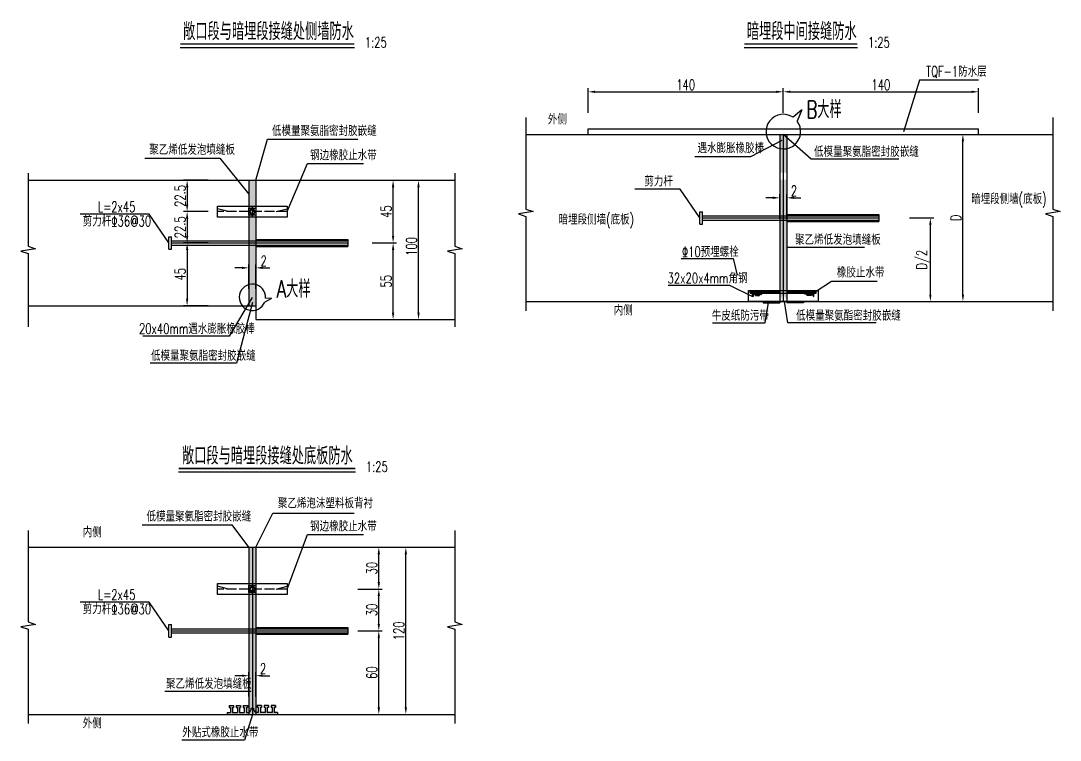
# Model space of a CAD drawing. Header units: millimetres. Extents: x 36 to 14378, y 10350 to 22564.
# Drawn here: x 13633 to 14378, y 22047 to 22564 of the extents above; entities that cross this region are included whole.
import ezdxf

# ---------------------------------------------------------------- set-up
doc = ezdxf.new("R2010")
doc.units = ezdxf.units.MM
doc.header["$LTSCALE"] = 0.3
doc.header["$MEASUREMENT"] = 0
doc.linetypes.add('ACAD_ISO04W100', pattern=[30, 24, -3, 0, -3])
for name, color, linetype in [('填充', 8, 'Continuous'), ('文字', 7, 'Continuous'), ('标注', 7, 'Continuous'), ('次轮廓线', 7, 'Continuous'), ('点划线', 6, 'ACAD_ISO04W100'), ('轮廓线', 1, 'Continuous')]:
    doc.layers.add(name, color=color, linetype=linetype)
doc.styles.get("Standard").update_dxf_attribs({"font": 'simplex1.shx', "width": 0.7, "bigfont": 'hztxt.shx'})
doc.dimstyles.new('25', dxfattribs={"dimscale": 2.5, "dimtxt": 3, "dimasz": 2, "dimexe": 1, "dimexo": 1, "dimgap": 0.5, "dimtad": 1, "dimdec": 1, "dimdsep": 46, "dimtxsty": 'Standard', "dimcen": 0.5, "dimadec": 0, "dimazin": 0, "dimtfac": 1, "dimtdec": 1, "dimtofl": 0, "dimtmove": 2, "dimatfit": 3, "dimfxl": 0, "dimtolj": 1, "dimtzin": 0, "dimarcsym": 0})

# ---------------------------------------------------------------- blocks, each defined once
blk = doc.blocks.new('钢边止水带')
at = {"layer": 'Defpoints', "color": 9}
blk.add_line((0, -4), (0, 4), dxfattribs=at)
at = {"layer": '点划线'}
blk.add_line((25, 0), (-25, 0), dxfattribs=at)
at = {"layer": '轮廓线'}
for points in [[(-25, -4), (-25, 4), (25, 4), (25, -4)], [(-2.5, 2.5), (2.5, 2.5), (2.5, -2.5), (-2.5, -2.5)]]:
    blk.add_lwpolyline(points, close=True, dxfattribs=at)
for radius in [2, 1.5]:
    blk.add_circle((0, 0), radius, dxfattribs=at)
blk = doc.blocks.new('*D3')
at = {"color": 0, "lineweight": -2}
for p, q in [((13884.56, 22404.21), (13902.06, 22404.21)), ((13899.56, 22354.21), (13899.56, 22399.21)), ((13884.56, 22349.21), (13902.06, 22349.21))]:
    blk.add_line(p, q, dxfattribs=at)
at = {"color": 0}
for points in [[(13898.73, 22399.21), (13900.39, 22399.21), (13899.56, 22404.21)], [(13898.73, 22354.21), (13900.39, 22354.21), (13899.56, 22349.21)]]:
    blk.add_solid(points, dxfattribs=at)
at = {"layer": 'Defpoints', "color": 0}
for p in [(13867.14, 22404.21), (13899.56, 22404.21), (13801.11, 22349.21)]:
    blk.add_point(p, dxfattribs=at)
at = {"color": 0, "insert": (13894.56, 22376.71), "char_height": 7.5, "attachment_point": 5, "rotation": 90}
blk.add_mtext('\\A1;55', dxfattribs=at)
blk = doc.blocks.new('*D4')
at = {"color": 0, "lineweight": -2}
for p, q in [((13884.56, 22449.21), (13902.06, 22449.21)), ((13899.56, 22409.21), (13899.56, 22444.21)), ((13884.56, 22404.21), (13902.06, 22404.21))]:
    blk.add_line(p, q, dxfattribs=at)
at = {"color": 0}
for points in [[(13898.73, 22444.21), (13900.39, 22444.21), (13899.56, 22449.21)], [(13898.73, 22409.21), (13900.39, 22409.21), (13899.56, 22404.21)]]:
    blk.add_solid(points, dxfattribs=at)
at = {"layer": 'Defpoints', "color": 0}
for p in [(13801.11, 22449.21), (13899.56, 22449.21), (13867.14, 22404.21)]:
    blk.add_point(p, dxfattribs=at)
at = {"color": 0, "insert": (13894.56, 22426.71), "char_height": 7.5, "attachment_point": 5, "rotation": 90}
blk.add_mtext('\\A1;45', dxfattribs=at)
blk = doc.blocks.new('*D5')
at = {"color": 0, "lineweight": -2}
for p, q in [((13902.8, 22449.21), (13920.3, 22449.21)), ((13917.8, 22354.21), (13917.8, 22444.21)), ((13902.8, 22349.21), (13920.3, 22349.21))]:
    blk.add_line(p, q, dxfattribs=at)
at = {"color": 0}
for points in [[(13916.97, 22444.21), (13918.63, 22444.21), (13917.8, 22449.21)], [(13916.97, 22354.21), (13918.63, 22354.21), (13917.8, 22349.21)]]:
    blk.add_solid(points, dxfattribs=at)
at = {"layer": 'Defpoints', "color": 0}
for p in [(13801.11, 22449.21), (13917.8, 22449.21), (13801.11, 22349.21)]:
    blk.add_point(p, dxfattribs=at)
at = {"color": 0, "insert": (13912.8, 22401.71), "char_height": 7.5, "attachment_point": 5, "rotation": 90}
blk.add_mtext('\\A1;100', dxfattribs=at)
blk = doc.blocks.new('*D6')
at = {"color": 0, "lineweight": -2}
for p, q in [((13766.85, 22449.21), (13749.35, 22449.21)), ((13751.85, 22444.21), (13751.85, 22431.71)), ((13766.85, 22426.71), (13749.35, 22426.71))]:
    blk.add_line(p, q, dxfattribs=at)
at = {"color": 0}
for points in [[(13751.02, 22444.21), (13752.68, 22444.21), (13751.85, 22449.21)], [(13751.02, 22431.71), (13752.68, 22431.71), (13751.85, 22426.71)]]:
    blk.add_solid(points, dxfattribs=at)
at = {"layer": 'Defpoints', "color": 0}
for p in [(13796.11, 22449.21), (13751.85, 22426.71), (13773.61, 22426.71)]:
    blk.add_point(p, dxfattribs=at)
at = {"color": 0, "insert": (13746.85, 22437.96), "char_height": 7.5, "attachment_point": 5, "rotation": 90}
blk.add_mtext('\\A1;22.5', dxfattribs=at)
blk = doc.blocks.new('*D7')
at = {"color": 0, "lineweight": -2}
for p, q in [((13766.85, 22426.71), (13749.35, 22426.71)), ((13751.85, 22421.71), (13751.85, 22409.21)), ((13766.85, 22404.21), (13749.35, 22404.21))]:
    blk.add_line(p, q, dxfattribs=at)
at = {"color": 0}
for points in [[(13751.02, 22421.71), (13752.68, 22421.71), (13751.85, 22426.71)], [(13751.02, 22409.21), (13752.68, 22409.21), (13751.85, 22404.21)]]:
    blk.add_solid(points, dxfattribs=at)
at = {"layer": 'Defpoints', "color": 0}
for p in [(13773.61, 22426.71), (13751.85, 22404.21), (13867.14, 22404.21)]:
    blk.add_point(p, dxfattribs=at)
at = {"color": 0, "insert": (13746.85, 22415.46), "char_height": 7.5, "attachment_point": 5, "rotation": 90}
blk.add_mtext('\\A1;22.5', dxfattribs=at)
blk = doc.blocks.new('*D8')
at = {"color": 0, "lineweight": -2}
for p, q in [((13766.85, 22404.21), (13749.35, 22404.21)), ((13751.85, 22399.21), (13751.85, 22364.21)), ((13766.85, 22359.21), (13749.35, 22359.21))]:
    blk.add_line(p, q, dxfattribs=at)
at = {"color": 0}
for points in [[(13751.02, 22399.21), (13752.68, 22399.21), (13751.85, 22404.21)], [(13751.02, 22364.21), (13752.68, 22364.21), (13751.85, 22359.21)]]:
    blk.add_solid(points, dxfattribs=at)
at = {"layer": 'Defpoints', "color": 0}
for p in [(13867.14, 22404.21), (13751.85, 22359.21), (13796.11, 22359.21)]:
    blk.add_point(p, dxfattribs=at)
at = {"color": 0, "insert": (13746.85, 22381.71), "char_height": 7.5, "attachment_point": 5, "rotation": 90}
blk.add_mtext('\\A1;45', dxfattribs=at)
blk = doc.blocks.new('外贴式橡胶止水带')
at = {"layer": '填充'}
blk.add_hatch(color=256, dxfattribs=at).paths.add_polyline_path([(14.25, -3), (10.75, -3), (10.75, 0.5), (11.5, 0.5), (11.5, 2), (8.5, 2), (8.5, 0.5), (9.25, 0.5), (9.25, -3), (5.75, -3), (5.75, 0.5), (6.5, 0.5), (6.5, 2), (3.5, 2), (3.5, 0.5), (4.25, 0.5), (4.25, -3), (2.68, -3, -0.331227), (0.75, 0), (-0.75, 0, -0.331227), (-2.68, -3), (-4.25, -3), (-4.25, 0.5), (-3.5, 0.5), (-3.5, 2), (-6.5, 2), (-6.5, 0.5), (-5.75, 0.5), (-5.75, -3), (-9.25, -3), (-9.25, 0.5), (-8.5, 0.5), (-8.5, 2), (-11.5, 2), (-11.5, 0.5), (-10.75, 0.5), (-10.75, -3), (-14.25, -3), (-14.25, 0.5), (-13.5, 0.5), (-13.5, 2), (-16.5, 2), (-16.5, 0.5), (-15.75, 0.5), (-15.75, -3), (-18, -3), (-18, -4.5), (18, -4.5), (18, -3), (15.75, -3), (15.75, 0.5), (16.5, 0.5), (16.5, 2), (13.5, 2), (13.5, 0.5), (14.25, 0.5)])
for p, q in [((-16.5, 2), (-13.5, 2)), ((-16.5, 2), (-16.5, 0.5)), ((-16.5, 0.5), (-15.75, 0.5)), ((-15.75, 0.5), (-15.75, -3)), ((-14.25, 0.5), (-13.5, 0.5)), ((-14.25, 0.5), (-14.25, -3)), ((-13.5, 2), (-13.5, 0.5)), ((-11.5, 2), (-8.5, 2)), ((-11.5, 2), (-11.5, 0.5)), ((-11.5, 0.5), (-10.75, 0.5)), ((-10.75, 0.5), (-10.75, -3)), ((-9.25, 0.5), (-8.5, 0.5)), ((-9.25, 0.5), (-9.25, -3)), ((-8.5, 2), (-8.5, 0.5)), ((-6.5, 2), (-3.5, 2)), ((-6.5, 2), (-6.5, 0.5)), ((-6.5, 0.5), (-5.75, 0.5)), ((-5.75, 0.5), (-5.75, -3)), ((-4.25, 0.5), (-3.5, 0.5)), ((-4.25, 0.5), (-4.25, -3)), ((-3.5, 2), (-3.5, 0.5)), ((-0.75, 0), (0.75, 0)), ((6.5, 2), (3.5, 2)), ((3.5, 2), (3.5, 0.5)), ((4.25, 0.5), (3.5, 0.5)), ((4.25, 0.5), (4.25, -3)), ((6.5, 0.5), (5.75, 0.5)), ((5.75, 0.5), (5.75, -3)), ((6.5, 2), (6.5, 0.5)), ((11.5, 2), (8.5, 2)), ((8.5, 2), (8.5, 0.5)), ((9.25, 0.5), (8.5, 0.5)), ((9.25, 0.5), (9.25, -3)), ((11.5, 0.5), (10.75, 0.5)), ((10.75, 0.5), (10.75, -3)), ((11.5, 2), (11.5, 0.5)), ((16.5, 2), (13.5, 2)), ((13.5, 2), (13.5, 0.5)), ((14.25, 0.5), (13.5, 0.5)), ((14.25, 0.5), (14.25, -3)), ((16.5, 0.5), (15.75, 0.5)), ((15.75, 0.5), (15.75, -3)), ((16.5, 2), (16.5, 0.5)), ((-18, -3), (-15.75, -3)), ((-18, -3), (-18, -4.5)), ((-18, -4.5), (18, -4.5)), ((-14.25, -3), (-10.75, -3)), ((-9.25, -3), (-5.75, -3)), ((-4.25, -3), (-2.68, -3)), ((4.25, -3), (2.68, -3)), ((9.25, -3), (5.75, -3)), ((14.25, -3), (10.75, -3)), ((18, -3), (15.75, -3)), ((18, -3), (18, -4.5))]:
    blk.add_line(p, q)
for centre, start, end in [((-3.73, -0.2), 290.6305, 3.93552), ((3.73, -0.2), 176.06448, 249.3695)]:
    blk.add_arc(centre, 2.99, start, end)
blk = doc.blocks.new('*D15')
at = {"color": 0, "lineweight": -2}
for p, q in [((13796.11, 22371.35), (13796.11, 22388.85)), ((13801.11, 22371.35), (13801.11, 22388.85)), ((13791.11, 22386.35), (13786.11, 22386.35)), ((13806.11, 22386.35), (13811.11, 22386.35))]:
    blk.add_line(p, q, dxfattribs=at)
at = {"color": 0}
for points in [[(13791.11, 22387.18), (13791.11, 22385.51), (13796.11, 22386.35)], [(13806.11, 22387.18), (13806.11, 22385.51), (13801.11, 22386.35)]]:
    blk.add_solid(points, dxfattribs=at)
at = {"layer": 'Defpoints', "color": 0}
for p in [(13796.11, 22386.35), (13796.11, 22359.21), (13801.11, 22359.21)]:
    blk.add_point(p, dxfattribs=at)
at = {"color": 0, "insert": (13806.77, 22391.35), "char_height": 7.5, "attachment_point": 5}
blk.add_mtext('\\A1;2', dxfattribs=at)
blk = doc.blocks.new('*D16')
at = {"color": 0, "lineweight": -2}
for p, q in [((13791.11, 22093.64), (13786.11, 22093.64)), ((13796.11, 22078.64), (13796.11, 22096.14)), ((13801.11, 22078.64), (13801.11, 22096.14)), ((13806.11, 22093.64), (13811.11, 22093.64))]:
    blk.add_line(p, q, dxfattribs=at)
at = {"color": 0}
for points in [[(13791.11, 22094.47), (13791.11, 22092.81), (13796.11, 22093.64)], [(13806.11, 22094.47), (13806.11, 22092.81), (13801.11, 22093.64)]]:
    blk.add_solid(points, dxfattribs=at)
at = {"layer": 'Defpoints', "color": 0}
for p in [(13801.11, 22093.64), (13796.11, 22067.4), (13801.11, 22067.4)]:
    blk.add_point(p, dxfattribs=at)
at = {"color": 0, "insert": (13806.32, 22098.64), "char_height": 7.5, "attachment_point": 5}
blk.add_mtext('\\A1;2', dxfattribs=at)
blk = doc.blocks.new('*D17')
at = {"color": 0, "lineweight": -2}
for p, q in [((13874.32, 22125.82), (13891.82, 22125.82)), ((13889.32, 22070.82), (13889.32, 22120.82)), ((13874.32, 22065.82), (13891.82, 22065.82))]:
    blk.add_line(p, q, dxfattribs=at)
at = {"color": 0}
for points in [[(13888.48, 22120.82), (13890.15, 22120.82), (13889.32, 22125.82)], [(13888.48, 22070.82), (13890.15, 22070.82), (13889.32, 22065.82)]]:
    blk.add_solid(points, dxfattribs=at)
at = {"layer": 'Defpoints', "color": 0}
for p in [(13867.14, 22125.82), (13889.32, 22125.82), (13816.61, 22065.82)]:
    blk.add_point(p, dxfattribs=at)
at = {"color": 0, "insert": (13884.32, 22095.82), "char_height": 7.5, "attachment_point": 5, "rotation": 90}
blk.add_mtext('\\A1;60', dxfattribs=at)
blk = doc.blocks.new('*D18')
at = {"layer": 'Defpoints', "color": 0}
for p in [(13823.61, 22155.82), (13889.32, 22155.82), (13867.14, 22125.82)]:
    blk.add_point(p, dxfattribs=at)
at = {"layer": '标注', "color": 0, "lineweight": -2}
for p, q in [((13874.32, 22155.82), (13891.82, 22155.82)), ((13889.32, 22130.82), (13889.32, 22150.82)), ((13874.32, 22125.82), (13891.82, 22125.82))]:
    blk.add_line(p, q, dxfattribs=at)
at = {"layer": '标注', "color": 0}
for points in [[(13888.48, 22150.82), (13890.15, 22150.82), (13889.32, 22155.82)], [(13888.48, 22130.82), (13890.15, 22130.82), (13889.32, 22125.82)]]:
    blk.add_solid(points, dxfattribs=at)
at = {"layer": '标注', "color": 0, "insert": (13884.32, 22140.82), "char_height": 7.5, "attachment_point": 5, "rotation": 90}
blk.add_mtext('\\A1;30', dxfattribs=at)
blk = doc.blocks.new('*D19')
at = {"layer": 'Defpoints', "color": 0}
for p in [(13801.11, 22185.82), (13889.32, 22185.82), (13823.61, 22155.82)]:
    blk.add_point(p, dxfattribs=at)
at = {"layer": '标注', "color": 0, "lineweight": -2}
for p, q in [((13874.32, 22185.82), (13891.82, 22185.82)), ((13889.32, 22160.82), (13889.32, 22180.82)), ((13874.32, 22155.82), (13891.82, 22155.82))]:
    blk.add_line(p, q, dxfattribs=at)
at = {"layer": '标注', "color": 0}
for points in [[(13888.48, 22180.82), (13890.15, 22180.82), (13889.32, 22185.82)], [(13888.48, 22160.82), (13890.15, 22160.82), (13889.32, 22155.82)]]:
    blk.add_solid(points, dxfattribs=at)
at = {"layer": '标注', "color": 0, "insert": (13884.32, 22170.82), "char_height": 7.5, "attachment_point": 5, "rotation": 90}
blk.add_mtext('\\A1;30', dxfattribs=at)
blk = doc.blocks.new('*D20')
at = {"layer": 'Defpoints', "color": 0}
for p in [(13801.11, 22185.82), (13908.7, 22185.82), (13816.61, 22065.82)]:
    blk.add_point(p, dxfattribs=at)
at = {"layer": '标注', "color": 0, "lineweight": -2}
for p, q in [((13893.7, 22185.82), (13911.2, 22185.82)), ((13908.7, 22070.82), (13908.7, 22180.82)), ((13893.7, 22065.82), (13911.2, 22065.82))]:
    blk.add_line(p, q, dxfattribs=at)
at = {"layer": '标注', "color": 0}
for points in [[(13907.87, 22180.82), (13909.53, 22180.82), (13908.7, 22185.82)], [(13907.87, 22070.82), (13909.53, 22070.82), (13908.7, 22065.82)]]:
    blk.add_solid(points, dxfattribs=at)
at = {"layer": '标注', "color": 0, "insert": (13903.7, 22125.82), "char_height": 7.5, "attachment_point": 5, "rotation": 90}
blk.add_mtext('\\A1;120', dxfattribs=at)
blk = doc.blocks.new('*D22')
at = {"color": 0, "lineweight": -2}
for p, q in [((14171.92, 22436.64), (14166.92, 22436.64)), ((14176.92, 22421.64), (14176.92, 22439.14)), ((14181.92, 22421.64), (14181.92, 22439.14)), ((14186.92, 22436.64), (14191.92, 22436.64))]:
    blk.add_line(p, q, dxfattribs=at)
at = {"color": 0}
for points in [[(14171.92, 22437.47), (14171.92, 22435.81), (14176.92, 22436.64)], [(14186.92, 22437.47), (14186.92, 22435.81), (14181.92, 22436.64)]]:
    blk.add_solid(points, dxfattribs=at)
at = {"layer": 'Defpoints', "color": 0}
for p in [(14181.92, 22436.64), (14176.92, 22363.76), (14181.92, 22363.76)]:
    blk.add_point(p, dxfattribs=at)
at = {"color": 0, "insert": (14187.13, 22441.64), "char_height": 7.5, "attachment_point": 5}
blk.add_mtext('\\A1;2', dxfattribs=at)
blk = doc.blocks.new('*D23')
at = {"color": 0, "lineweight": -2}
for p, q in [((14269.9, 22422.19), (14287.4, 22422.19)), ((14284.9, 22367.19), (14284.9, 22417.19)), ((14269.9, 22362.19), (14287.4, 22362.19))]:
    blk.add_line(p, q, dxfattribs=at)
at = {"color": 0}
for points in [[(14284.06, 22417.19), (14285.73, 22417.19), (14284.9, 22422.19)], [(14284.06, 22367.19), (14285.73, 22367.19), (14284.9, 22362.19)]]:
    blk.add_solid(points, dxfattribs=at)
at = {"layer": 'Defpoints', "color": 0}
for p in [(14247.95, 22422.19), (14284.9, 22422.19), (14197.42, 22362.19)]:
    blk.add_point(p, dxfattribs=at)
at = {"color": 0, "insert": (14279.9, 22392.19), "char_height": 7.5, "attachment_point": 5, "rotation": 90}
blk.add_mtext('\\A1;D/2', dxfattribs=at)
blk = doc.blocks.new('*D21')
at = {"color": 0, "lineweight": -2}
for p, q in [((14293.24, 22482.19), (14310.74, 22482.19)), ((14308.24, 22367.19), (14308.24, 22477.19)), ((14293.24, 22362.19), (14310.74, 22362.19))]:
    blk.add_line(p, q, dxfattribs=at)
at = {"color": 0}
for points in [[(14307.41, 22477.19), (14309.07, 22477.19), (14308.24, 22482.19)], [(14307.41, 22367.19), (14309.07, 22367.19), (14308.24, 22362.19)]]:
    blk.add_solid(points, dxfattribs=at)
at = {"layer": 'Defpoints', "color": 0}
for p in [(14181.92, 22482.19), (14308.24, 22482.19), (14197.42, 22362.19)]:
    blk.add_point(p, dxfattribs=at)
at = {"color": 0, "insert": (14303.24, 22422.19), "char_height": 7.5, "attachment_point": 5, "rotation": 90}
blk.add_mtext('\\A1;D', dxfattribs=at)
blk = doc.blocks.new('*D24')
at = {"color": 0, "lineweight": -2}
for p, q in [((14039.42, 22497.73), (14039.42, 22515.23)), ((14179.42, 22497.73), (14179.42, 22515.23)), ((14044.42, 22512.73), (14174.42, 22512.73))]:
    blk.add_line(p, q, dxfattribs=at)
at = {"color": 0}
for points in [[(14044.42, 22513.56), (14044.42, 22511.9), (14039.42, 22512.73)], [(14174.42, 22513.56), (14174.42, 22511.9), (14179.42, 22512.73)]]:
    blk.add_solid(points, dxfattribs=at)
at = {"layer": 'Defpoints', "color": 0}
for p in [(14179.42, 22512.73), (14039.42, 22486.19), (14179.42, 22486.19)]:
    blk.add_point(p, dxfattribs=at)
at = {"color": 0, "insert": (14109.42, 22517.73), "char_height": 7.5, "attachment_point": 5}
blk.add_mtext('\\A1;140', dxfattribs=at)
blk = doc.blocks.new('*D25')
at = {"color": 0, "lineweight": -2}
for p, q in [((14179.42, 22497.73), (14179.42, 22515.23)), ((14319.42, 22497.73), (14319.42, 22515.23)), ((14184.42, 22512.73), (14314.42, 22512.73))]:
    blk.add_line(p, q, dxfattribs=at)
at = {"color": 0}
for points in [[(14184.42, 22513.56), (14184.42, 22511.9), (14179.42, 22512.73)], [(14314.42, 22513.56), (14314.42, 22511.9), (14319.42, 22512.73)]]:
    blk.add_solid(points, dxfattribs=at)
at = {"layer": 'Defpoints', "color": 0}
for p in [(14319.42, 22512.73), (14179.42, 22486.19), (14319.42, 22486.19)]:
    blk.add_point(p, dxfattribs=at)
at = {"color": 0, "insert": (14249.42, 22517.73), "char_height": 7.5, "attachment_point": 5}
blk.add_mtext('\\A1;140', dxfattribs=at)

msp = doc.modelspace()

# ---------------------------------------------------------------- hatches: boundary and pattern name
at = {"layer": '填充'}
h = msp.add_hatch(color=256, dxfattribs=at)
h.paths.add_polyline_path([(14181.92, 22420.69), (14179.42, 22420.69), (14179.42, 22366.69), (14180.17, 22366.69, 0.313501), (14181.92, 22363.76)])
h.paths.add_polyline_path([(14179.42, 22420.69), (14176.92, 22420.69), (14176.92, 22363.76, 0.313501), (14178.67, 22366.69), (14179.42, 22366.69)])
h.paths.add_polyline_path([(14181.92, 22422.19), (14179.42, 22422.19), (14179.42, 22420.69), (14181.92, 22420.69)])
h.paths.add_polyline_path([(14179.42, 22423.69), (14176.92, 22423.69), (14176.92, 22422.19), (14179.42, 22422.19)])
h.paths.add_polyline_path([(14179.42, 22422.19), (14176.92, 22422.19), (14176.92, 22420.69), (14179.42, 22420.69)])
h.paths.add_polyline_path([(14181.92, 22423.69), (14179.42, 22423.69), (14179.42, 22422.19), (14181.92, 22422.19)])
h.paths.add_polyline_path([(14181.92, 22448.19), (14179.42, 22448.19), (14179.42, 22423.69), (14181.92, 22423.69)])
h.paths.add_polyline_path([(14179.42, 22448.19), (14176.92, 22448.19), (14176.92, 22423.69), (14179.42, 22423.69)])
h.paths.add_polyline_path([(14179.42, 22449.69), (14176.92, 22449.69), (14176.92, 22448.19), (14179.42, 22448.19)])
h.paths.add_polyline_path([(14181.92, 22449.69), (14179.42, 22449.69), (14179.42, 22448.19), (14181.92, 22448.19)])
h.paths.add_polyline_path([(14181.92, 22456.19), (14179.42, 22456.19), (14179.42, 22454.69), (14181.92, 22454.69)])
h.paths.add_polyline_path([(14179.42, 22456.19), (14176.92, 22456.19), (14176.92, 22454.69), (14179.42, 22454.69)])
h.paths.add_polyline_path([(14179.42, 22482.19), (14176.92, 22482.19), (14176.92, 22456.19), (14179.42, 22456.19)])
h.paths.add_polyline_path([(14181.92, 22482.19), (14179.42, 22482.19), (14179.42, 22456.19), (14181.92, 22456.19)])
h = msp.add_hatch(color=256, dxfattribs=at)
h.paths.add_polyline_path([(13801.11, 22402.71), (13796.11, 22402.71), (13796.11, 22359.21), (13801.11, 22359.21)])
h.paths.add_polyline_path([(13801.11, 22402.71), (13801.11, 22405.71), (13796.11, 22405.71), (13796.11, 22402.71)])
h.paths.add_polyline_path([(13796.11, 22405.71), (13801.11, 22405.71), (13801.11, 22422.71), (13796.11, 22422.71)])
h.paths.add_polyline_path([(13798.61, 22424.21), (13798.61, 22422.71), (13801.11, 22422.71), (13801.11, 22424.21)])
h.paths.add_polyline_path([(13796.11, 22424.21), (13796.11, 22422.71), (13798.61, 22422.71), (13798.61, 22424.21)])
h.paths.add_polyline_path([(13796.11, 22430.71), (13796.11, 22429.21), (13798.61, 22429.21), (13798.61, 22430.71)])
h.paths.add_polyline_path([(13798.61, 22430.71), (13798.61, 22429.21), (13801.11, 22429.21), (13801.11, 22430.71)])
h.paths.add_polyline_path([(13801.11, 22449.21), (13796.11, 22449.21), (13796.11, 22430.71), (13801.11, 22430.71)])
h = msp.add_hatch(dxfattribs=at)
h.set_pattern_fill('ANSI31', color=256, style=0)
h.paths.add_polyline_path([(14202.9, 22370.19), (14198.42, 22370.19), (14198.42, 22368.19), (14202.9, 22368.19)])
h.paths.add_polyline_path([(14198.42, 22370.19), (14197.42, 22370.19), (14197.42, 22368.19), (14198.42, 22368.19)])
h.paths.add_polyline_path([(14197.42, 22370.19), (14181.92, 22370.19), (14181.92, 22368.19), (14197.42, 22368.19)])
h.paths.add_polyline_path([(14176.92, 22370.19), (14161.42, 22370.19), (14161.42, 22368.19), (14176.92, 22368.19)])
h.paths.add_polyline_path([(14160.42, 22370.19), (14155.71, 22370.19), (14155.71, 22368.19), (14160.42, 22368.19)])
h.paths.add_polyline_path([(14161.42, 22370.19), (14160.42, 22370.19), (14160.42, 22368.19), (14161.42, 22368.19)])
h = msp.add_hatch(color=256, dxfattribs=at)
h.paths.add_polyline_path([(14161.42, 22366.59), (14161.42, 22367.39), (14160.42, 22367.39), (14160.42, 22366.59)])
h.paths.add_polyline_path([(14158.24, 22367.39), (14160.42, 22367.39), (14160.42, 22368.19), (14157.44, 22368.19), (14157.44, 22365.88, 0.414214), (14158.24, 22366.68)])
h.paths.add_polyline_path([(14161.42, 22368.19), (14160.42, 22368.19), (14160.42, 22367.39), (14161.42, 22367.39)])
h.paths.add_polyline_path([(14164.04, 22367.39), (14164.04, 22368.19), (14161.42, 22368.19), (14161.42, 22367.39)])
h.paths.add_polyline_path([(14161.42, 22367.39), (14161.42, 22366.59), (14162.42, 22366.59), (14162.42, 22367.39)])
h.paths.add_polyline_path([(14160.42, 22367.39), (14159.42, 22367.39), (14159.42, 22366.59), (14160.42, 22366.59)], flags=17)
h = msp.add_hatch(color=256, dxfattribs=at)
h.paths.add_polyline_path([(14197.42, 22367.39), (14198.42, 22367.39), (14198.42, 22366.59), (14197.42, 22366.59)])
h.paths.add_polyline_path([(14200.6, 22367.39), (14198.42, 22367.39), (14198.42, 22368.19), (14201.4, 22368.19), (14201.4, 22365.88, -0.414214), (14200.6, 22366.68)])
h.paths.add_polyline_path([(14197.42, 22368.19), (14198.42, 22368.19), (14198.42, 22367.39), (14197.42, 22367.39)])
h.paths.add_polyline_path([(14194.8, 22368.19), (14197.42, 22368.19), (14197.42, 22367.39), (14194.8, 22367.39)])
h.paths.add_polyline_path([(14196.42, 22367.39), (14197.42, 22367.39), (14197.42, 22366.59), (14196.42, 22366.59)])
h.paths.add_polyline_path([(14198.42, 22367.39), (14199.42, 22367.39), (14199.42, 22366.59), (14198.42, 22366.59)], flags=17)
for points in [[(14176.92, 22362.19), (14164.92, 22362.19), (14164.92, 22361.19), (14176.92, 22361.19)], [(14181.92, 22362.19), (14193.92, 22362.19), (14193.92, 22361.19), (14181.92, 22361.19)]]:
    msp.add_hatch(color=256, dxfattribs=at).paths.add_polyline_path(points)
h = msp.add_hatch(color=256, dxfattribs=at)
h.paths.add_polyline_path([(13801.11, 22124.32), (13798.61, 22124.32), (13798.61, 22070.32), (13799.36, 22070.32, 0.313501), (13801.11, 22067.4)])
h.paths.add_polyline_path([(13798.61, 22124.32), (13796.11, 22124.32), (13796.11, 22067.4, 0.313501), (13797.86, 22070.32), (13798.61, 22070.32)])
h.paths.add_polyline_path([(13801.11, 22125.82), (13798.61, 22125.82), (13798.61, 22124.32), (13801.11, 22124.32)])
h.paths.add_polyline_path([(13798.61, 22127.32), (13796.11, 22127.32), (13796.11, 22125.82), (13798.61, 22125.82)])
h.paths.add_polyline_path([(13798.61, 22125.82), (13796.11, 22125.82), (13796.11, 22124.32), (13798.61, 22124.32)])
h.paths.add_polyline_path([(13801.11, 22127.32), (13798.61, 22127.32), (13798.61, 22125.82), (13801.11, 22125.82)])
h.paths.add_polyline_path([(13801.11, 22151.82), (13798.61, 22151.82), (13798.61, 22127.32), (13801.11, 22127.32)])
h.paths.add_polyline_path([(13798.61, 22151.82), (13796.11, 22151.82), (13796.11, 22127.32), (13798.61, 22127.32)])
h.paths.add_polyline_path([(13798.61, 22153.32), (13796.11, 22153.32), (13796.11, 22151.82), (13798.61, 22151.82)])
h.paths.add_polyline_path([(13801.11, 22153.32), (13798.61, 22153.32), (13798.61, 22151.82), (13801.11, 22151.82)])
h.paths.add_polyline_path([(13801.11, 22159.82), (13798.61, 22159.82), (13798.61, 22158.32), (13801.11, 22158.32)])
h.paths.add_polyline_path([(13798.61, 22159.82), (13796.11, 22159.82), (13796.11, 22158.32), (13798.61, 22158.32)])
h.paths.add_polyline_path([(13798.61, 22185.82), (13796.11, 22185.82), (13796.11, 22159.82), (13798.61, 22159.82)])
h.paths.add_polyline_path([(13801.11, 22185.82), (13798.61, 22185.82), (13798.61, 22159.82), (13801.11, 22159.82)])

# ---------------------------------------------------------------- linework, layer by layer
for p, q in [((13746.95, 22544.48), (13871.8, 22544.48)), ((14151.38, 22544.48), (14232.61, 22544.48)), ((14277.05, 22521.07), (14265.6, 22484.02)), ((14319.37, 22521.07), (14277.05, 22521.07)), ((14192.81, 22499.84), (14186.45, 22494.43)), ((14192.81, 22499.84), (14189.3, 22491.76)), ((14039.42, 22486.19), (14319.42, 22486.19)), ((14039.42, 22482.19), (14039.42, 22486.19)), ((14319.42, 22482.19), (14319.42, 22486.19)), ((13801.11, 22449.21), (13809.53, 22478.72)), ((13809.53, 22478.72), (13874.2, 22478.72)), ((13994.79, 22482.19), (14372.77, 22482.19)), ((14156.13, 22466.38), (14178.59, 22478.05)), ((14176.92, 22482.19), (14176.92, 22362.19)), ((14199.45, 22464.41), (14179.42, 22482.19)), ((14181.92, 22482.19), (14181.92, 22362.19)), ((13721.51, 22465.2), (13775.22, 22465.2)), ((13775.22, 22465.2), (13796.11, 22439.37)), ((14116.09, 22466.38), (14156.13, 22466.38)), ((14262.21, 22464.41), (14199.45, 22464.41)), ((13823.61, 22426.71), (13838.25, 22461.32)), ((13838.25, 22461.32), (13878.29, 22461.32)), ((14105.41, 22442.82), (14073.02, 22442.82)), ((14119.56, 22422.19), (14105.41, 22442.82)), ((13724.6, 22424.83), (13675.05, 22424.83)), ((13738.75, 22404.21), (13724.6, 22424.83)), ((14181.92, 22401.25), (14237.69, 22401.25)), ((14106.18, 22393.18), (14143.43, 22393.18)), ((14143.43, 22393.18), (14146.4, 22381.18)), ((14096.76, 22373.98), (14140.88, 22373.98)), ((14140.88, 22373.98), (14157.44, 22365.88)), ((14202.35, 22369.15), (14213.9, 22376.87)), ((14213.9, 22376.87), (14246.8, 22376.87)), ((13782.16, 22337.24), (13798.68, 22365.19)), ((14155.71, 22368.19), (14155.71, 22370.19)), ((14155.71, 22368.19), (14202.9, 22368.19)), ((14157.44, 22365.88), (14157.44, 22368.19)), ((14157.44, 22365.88), (14157.44, 22365.88)), ((14157.44, 22365.88), (14157.44, 22365.88)), ((14158.24, 22367.39), (14164.04, 22367.39)), ((14158.24, 22366.68), (14158.24, 22367.39)), ((14159.42, 22367.39), (14159.42, 22366.59)), ((14159.42, 22366.59), (14162.42, 22366.59)), ((14162.42, 22367.39), (14162.42, 22366.59)), ((14164.04, 22367.39), (14164.04, 22368.19)), ((14194.8, 22367.39), (14194.8, 22368.19)), ((14200.6, 22367.39), (14194.8, 22367.39)), ((14196.42, 22367.39), (14196.42, 22366.59)), ((14199.42, 22366.59), (14196.42, 22366.59)), ((14199.42, 22367.39), (14199.42, 22366.59)), ((14200.6, 22366.68), (14200.6, 22367.39)), ((14201.4, 22365.88), (14201.4, 22368.19)), ((14201.4, 22365.88), (14201.4, 22365.88)), ((14201.4, 22365.88), (14201.4, 22365.88)), ((14202.9, 22368.19), (14202.9, 22370.19)), ((13798.74, 22361.61), (13787.36, 22317.94)), ((13812.29, 22364.38), (13807.5, 22361.81)), ((13812.29, 22364.38), (13808.11, 22364.63)), ((13994.79, 22362.19), (14372.77, 22362.19)), ((14164.92, 22362.19), (14164.92, 22361.19)), ((14164.92, 22361.19), (14176.92, 22361.19)), ((14166.44, 22347.01), (14168.73, 22361.56)), ((14176.92, 22362.19), (14176.92, 22361.19)), ((14182.77, 22347.01), (14180.38, 22362.19)), ((14181.92, 22362.19), (14181.92, 22361.19)), ((14193.92, 22361.19), (14181.92, 22361.19)), ((14193.92, 22362.19), (14193.92, 22361.19)), ((14128.65, 22347.01), (14166.44, 22347.01)), ((14246.06, 22347.01), (14182.77, 22347.01)), ((13782.16, 22337.24), (13720.16, 22337.24)), ((13787.36, 22317.94), (13725.36, 22317.94)), ((13745.67, 22239.86), (13872.51, 22239.86)), ((13801.11, 22185.82), (13813.36, 22210.39)), ((13813.36, 22210.39), (13871.59, 22210.39)), ((13719.52, 22201.99), (13784.19, 22201.99)), ((13796.11, 22185.82), (13784.19, 22201.99)), ((13823.61, 22155.82), (13838.25, 22194.97)), ((13838.25, 22194.97), (13878.29, 22194.97)), ((13637.81, 22185.82), (13943.92, 22185.82)), ((13796.11, 22185.82), (13796.11, 22065.82)), ((13801.11, 22185.82), (13801.11, 22065.82)), ((13724.6, 22146.45), (13675.05, 22146.45)), ((13738.75, 22125.82), (13724.6, 22146.45)), ((13735.94, 22082.49), (13797.83, 22082.49)), ((13637.81, 22065.82), (13943.92, 22065.82)), ((13798.61, 22065.82), (13792.99, 22047.3)), ((13792.99, 22047.3), (13748.09, 22047.3))]:
    msp.add_line(p, q)
at = {"const_width": 1}
for points in [[(13746.95, 22546.98), (13871.8, 22546.98)], [(14151.38, 22546.98), (14232.61, 22546.98)], [(13745.67, 22242.36), (13872.51, 22242.36)]]:
    msp.add_lwpolyline(points, dxfattribs=at)
for points in [[(13994.79, 22494.27), (13994.79, 22428.56), (14000.05, 22426.81), (13989.52, 22425.06), (13994.79, 22423.31), (13994.79, 22355.57)], [(14372.77, 22494.27), (14372.77, 22428.56), (14378.04, 22426.81), (14367.51, 22425.06), (14372.77, 22423.31), (14372.77, 22355.57)], [(13637.81, 22454.35), (13637.81, 22401.83), (13643.07, 22400.07), (13632.54, 22398.33), (13637.81, 22396.58), (13637.81, 22344.05)], [(13943.92, 22454.35), (13943.92, 22401.83), (13949.18, 22400.07), (13938.65, 22398.33), (13943.92, 22396.58), (13943.92, 22344.05)], [(13637.81, 22197.91), (13637.81, 22132.19), (13643.07, 22130.44), (13632.54, 22128.7), (13637.81, 22126.94), (13637.81, 22059.21)], [(13943.92, 22197.91), (13943.92, 22132.19), (13949.18, 22130.44), (13938.65, 22128.7), (13943.92, 22126.94), (13943.92, 22059.21)]]:
    msp.add_lwpolyline(points)
msp.add_lwpolyline([(14204.42, 22370.19), (14204.42, 22362.19), (14154.42, 22362.19), (14154.42, 22370.19)], close=True)
for centre, radius, start, end in [((14179.47, 22484.13), 12.44, 55.84963, 37.79649), ((13798.68, 22365.19), 9.45, 356.59003, 339.0462), ((14157.44, 22366.68), 0.8, 270, 360), ((14201.4, 22366.68), 0.8, 180, 270)]:
    msp.add_arc(centre, radius, start, end)
at = {"layer": 'Defpoints', "color": 9}
for p, q in [((14179.42, 22482.19), (14179.42, 22362.19)), ((14121.56, 22422.19), (14247.95, 22422.19)), ((13740.75, 22404.21), (13867.14, 22404.21)), ((13798.61, 22185.82), (13798.61, 22065.82)), ((13740.75, 22125.82), (13867.14, 22125.82))]:
    msp.add_line(p, q, dxfattribs=at)
at = {"layer": '次轮廓线'}
for p, q in [((13637.81, 22449.21), (13801.11, 22449.21)), ((13796.11, 22449.21), (13796.11, 22359.21)), ((13801.11, 22449.21), (13801.11, 22349.21)), ((13801.11, 22449.21), (13943.92, 22449.21)), ((14181.92, 22424.69), (14247.95, 22424.69)), ((14247.95, 22424.69), (14247.95, 22419.69)), ((14181.92, 22419.69), (14247.95, 22419.69)), ((13801.11, 22406.71), (13867.14, 22406.71)), ((13867.14, 22406.71), (13867.14, 22401.71)), ((13801.11, 22401.71), (13867.14, 22401.71)), ((13637.81, 22359.21), (13801.11, 22359.21)), ((13801.11, 22349.21), (13943.92, 22349.21)), ((13801.11, 22128.32), (13867.14, 22128.32)), ((13867.14, 22128.32), (13867.14, 22123.32)), ((13801.11, 22123.32), (13867.14, 22123.32))]:
    msp.add_line(p, q, dxfattribs=at)
at = {"layer": '轮廓线'}
for p, q in [((13781.59, 22426.71), (13773.61, 22428.84)), ((13815.63, 22426.71), (13823.61, 22428.84)), ((14119.56, 22426.69), (14121.56, 22426.69)), ((14119.56, 22417.69), (14119.56, 22426.69)), ((14121.56, 22417.69), (14121.56, 22426.69)), ((14119.56, 22417.69), (14121.56, 22417.69)), ((14121.56, 22423.69), (14247.95, 22423.69)), ((14121.56, 22420.69), (14247.95, 22420.69)), ((13738.75, 22399.71), (13738.75, 22408.71)), ((13738.75, 22408.71), (13740.75, 22408.71)), ((13740.75, 22399.71), (13740.75, 22408.71)), ((13740.75, 22405.71), (13867.14, 22405.71)), ((13740.75, 22402.71), (13867.14, 22402.71)), ((13738.75, 22399.71), (13740.75, 22399.71)), ((13781.59, 22155.82), (13773.61, 22157.96)), ((13815.63, 22155.82), (13823.61, 22157.96)), ((13738.75, 22130.32), (13740.75, 22130.32)), ((13738.75, 22121.32), (13738.75, 22130.32)), ((13740.75, 22121.32), (13740.75, 22130.32)), ((13740.75, 22127.32), (13867.14, 22127.32)), ((13738.75, 22121.32), (13740.75, 22121.32)), ((13740.75, 22124.32), (13867.14, 22124.32))]:
    msp.add_line(p, q, dxfattribs=at)

# ---------------------------------------------------------------- block references
for name, p in [('钢边止水带', (13798.61, 22426.71)), ('钢边止水带', (13798.61, 22155.82)), ('外贴式橡胶止水带', (13798.61, 22070.32))]:
    msp.add_blockref(name, p)

# ---------------------------------------------------------------- texts
at = {"layer": '文字', "width": 0.7}
for s, height, p in [('敞口段与暗埋段接缝处侧墙防水', 12.5, (13748.95, 22549.82)), ('暗埋段中间接缝防水', 12.5, (14153.3, 22549.82)), ('1:25', 7.5, (13879.3, 22544.48)), ('1:25', 7.5, (14240.11, 22544.48)), ('TQF-1防水层', 7.5, (14281.86, 22523.58)), ('B大样', 12.5, (14195.95, 22493.79)), ('外侧', 7.5, (14010.58, 22489.28)), ('低模量聚氨脂密封胶嵌缝', 7.5, (13812.71, 22481)), ('遇水膨胀橡胶棒', 7.5, (14117.9, 22468.61)), ('聚乙烯低发泡填缝板', 7.5, (13724.69, 22467.49)), ('钢边橡胶止水带', 7.5, (13840.06, 22463.55)), ('低模量聚氨脂密封胶嵌缝', 7.5, (14201.53, 22466.03)), ('剪力杆', 7.5, (14079.76, 22444.84)), ('暗埋段侧墙(底板)', 7.5, (14314.17, 22432.17)), ('L=2x45', 7.5, (13687.77, 22426.43)), ('暗埋段侧墙(底板)', 7.5, (14018.25, 22417.41)), ('剪力杆%%13136@30', 7.5, (13676.98, 22416.14)), ('聚乙烯低发泡填缝板', 7.5, (14187.88, 22402.92)), ('%%13110预埋螺栓', 7.5, (14106.7, 22394.16)), ('橡胶止水带', 7.5, (14217.83, 22379.39)), ('32x20x4mm角钢', 7.5, (14096.47, 22375.25)), ('A大样', 12.5, (13816.15, 22365.05)), ('内侧', 7.5, (14057.79, 22352.2)), ('牛皮纸防污带', 7.5, (14128.17, 22348.43)), ('低模量聚氨酯密封胶嵌缝', 7.5, (14188.63, 22348.43)), ('20x40mm遇水膨胀橡胶棒', 7.5, (13717.33, 22338.94)), ('低模量聚氨脂密封胶嵌缝', 7.5, (13725.95, 22319.64)), ('敞口段与暗埋段接缝处底板防水', 12.5, (13748.14, 22245.2)), ('1:25', 7.5, (13880.01, 22239.86)), ('聚乙烯泡沫塑料板背衬', 7.5, (13816.93, 22213.74)), ('低模量聚氨脂密封胶嵌缝', 7.5, (13722.7, 22204.28)), ('内侧', 7.5, (13676.98, 22192.91)), ('钢边橡胶止水带', 7.5, (13840.06, 22197.2)), ('L=2x45', 7.5, (13687.77, 22148.04)), ('剪力杆%%13136@30', 7.5, (13676.98, 22137.76)), ('聚乙烯低发泡填缝板', 7.5, (13736.71, 22084.16)), ('外侧', 7.5, (13676.98, 22055.83)), ('外贴式橡胶止水带', 7.5, (13748.38, 22049.34))]:
    msp.add_text(s, height=height, dxfattribs=at).set_placement(p)

# ---------------------------------------------------------------- dimensions: what is measured, and where the dimension line sits
for base, p1, p2, picture, middle in [((14179.42, 22512.73), (14039.42, 22486.19), (14179.42, 22486.19), '*D24', (14109.42, 22517.73)), ((14319.42, 22512.73), (14179.42, 22486.19), (14319.42, 22486.19), '*D25', (14249.42, 22517.73))]:
    dim = msp.add_linear_dim(base=base, p1=p1, p2=p2, dimstyle='25')
    dim.commit()
    dim.dimension.update_dxf_attribs({"geometry": picture, "text_midpoint": middle})
for base, p2, text, picture, middle in [((14308.24, 22482.19), (14181.92, 22482.19), 'D', '*D21', (14303.24, 22422.19)), ((14284.9, 22422.19), (14247.95, 22422.19), 'D/2', '*D23', (14279.9, 22392.19))]:
    dim = msp.add_linear_dim(base=base, p1=(14197.42, 22362.19), p2=p2, angle=90, text=text, dimstyle='25')
    dim.commit()
    dim.dimension.update_dxf_attribs({"geometry": picture, "text_midpoint": middle})
for base, p1, p2, picture, middle in [((13751.85, 22426.71), (13796.11, 22449.21), (13773.61, 22426.71), '*D6', (13746.85, 22437.96)), ((13899.56, 22449.21), (13867.14, 22404.21), (13801.11, 22449.21), '*D4', (13894.56, 22426.71)), ((13751.85, 22404.21), (13773.61, 22426.71), (13867.14, 22404.21), '*D7', (13746.85, 22415.46)), ((13751.85, 22359.21), (13867.14, 22404.21), (13796.11, 22359.21), '*D8', (13746.85, 22381.71)), ((13899.56, 22404.21), (13801.11, 22349.21), (13867.14, 22404.21), '*D3', (13894.56, 22376.71)), ((13889.32, 22125.82), (13816.61, 22065.82), (13867.14, 22125.82), '*D17', (13884.32, 22095.82))]:
    dim = msp.add_linear_dim(base=base, p1=p1, p2=p2, angle=90, dimstyle='25')
    dim.commit()
    dim.dimension.update_dxf_attribs({"geometry": picture, "text_midpoint": middle})
dim = msp.add_linear_dim(base=(13917.8, 22449.21), p1=(13801.11, 22349.21), p2=(13801.11, 22449.21), angle=90, dimstyle='25')
dim.commit()
dim.dimension.update_dxf_attribs({"geometry": '*D5', "text_midpoint": (13912.8, 22401.71), "dimtype": 160})
for base, p1, p2, picture, middle in [((14181.92, 22436.64), (14176.92, 22363.76), (14181.92, 22363.76), '*D22', (14187.13, 22441.64)), ((13796.11, 22386.35), (13801.11, 22359.21), (13796.11, 22359.21), '*D15', (13806.77, 22391.35)), ((13801.11, 22093.64), (13796.11, 22067.4), (13801.11, 22067.4), '*D16', (13806.32, 22098.64))]:
    dim = msp.add_linear_dim(base=base, p1=p1, p2=p2, text='2', dimstyle='25')
    dim.commit()
    dim.dimension.update_dxf_attribs({"geometry": picture, "text_midpoint": middle, "dimtype": 160})
at = {"layer": '标注'}
for base, p1, p2, picture, middle in [((13889.32, 22185.82), (13823.61, 22155.82), (13801.11, 22185.82), '*D19', (13884.32, 22170.82)), ((13908.7, 22185.82), (13816.61, 22065.82), (13801.11, 22185.82), '*D20', (13903.7, 22125.82)), ((13889.32, 22155.82), (13867.14, 22125.82), (13823.61, 22155.82), '*D18', (13884.32, 22140.82))]:
    dim = msp.add_linear_dim(base=base, p1=p1, p2=p2, angle=90, dimstyle='25', dxfattribs=at)
    dim.commit()
    dim.dimension.update_dxf_attribs({"geometry": picture, "text_midpoint": middle})

doc.saveas('drawing.dxf')
